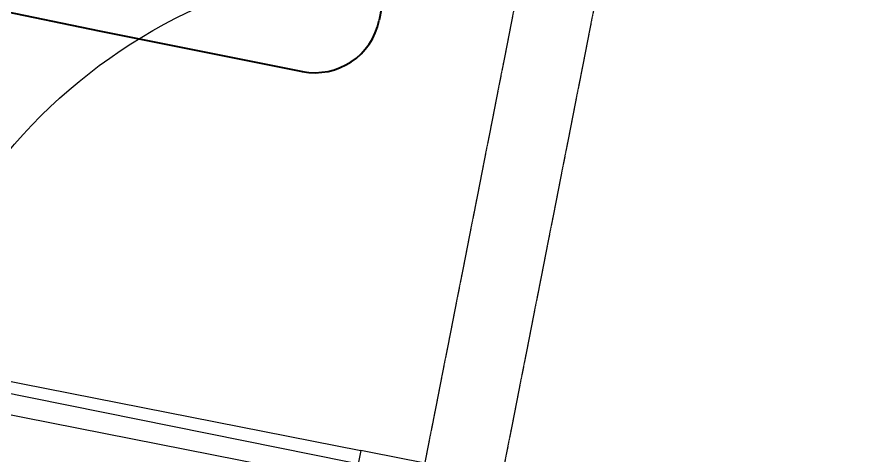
# Model space of a CAD drawing. Extents: x -678889171 to 586587, y -792238163 to 335485.
# Drawn here: x 58656 to 59959, y 41348 to 42021 of the extents above; entities that cross this region are included whole.
import ezdxf

# ---------------------------------------------------------------- set-up
doc = ezdxf.new("R2010")
doc.units = 0
doc.header["$MEASUREMENT"] = 0
doc.linetypes.add('XR-Typ22$0$XR-A-2ND-FLOOR$0$XR-A-TYP-2-4-5-6$0$XR-A-TYP-2-3-4-6-7-8-9-10$0$HIDDEN', pattern=[0.375, 0.25, -0.125])
doc.layers.get('0').update_dxf_attribs({"color": 8})
for name, color, linetype in [('powr wire', 4, 'Continuous'), ('XR-A-9TH-FLOOR$0$A-ANNO-SYMB', 252, 'Continuous'), ('XR-Typ22$0$XR-A-2ND-FLOOR$0$XR-A-TYP-2-4-5-6$0$XR-A-TYP-2-3-4-6-7-8-9-10$0$A-DOOR', 252, 'Continuous'), ('XR-Typ22$0$XR-A-2ND-FLOOR$0$XR-A-TYP-2-4-5-6$0$XR-A-TYP-2-3-4-6-7-8-9-10$0$A-FLOR-OVHD', 252, 'XR-Typ22$0$XR-A-2ND-FLOOR$0$XR-A-TYP-2-4-5-6$0$XR-A-TYP-2-3-4-6-7-8-9-10$0$HIDDEN')]:
    doc.layers.add(name, color=color, linetype=linetype)

# ---------------------------------------------------------------- blocks, each defined once
blk = doc.blocks.new('*U1093')
for p, q in [((710, 820), (710, 200)), ((760, 820), (760, 200)), ((-100, -20), (-100, 100)), ((-60, 100), (-100, 100)), ((-60, 100), (-60, 50)), ((760, 100), (760, 50)), ((760, 100), (800, 100)), ((800, -20), (800, 100)), ((-60, 50), (-50, 50)), ((-50, 50), (-50, -20)), ((750, 50), (750, -20)), ((760, 50), (750, 50)), ((-50, -20), (-100, -20)), ((750, -20), (800, -20))]:
    blk.add_line(p, q)
for points in [[(710, 820), (760, 820), (760, 920), (710, 920), (710, 833), (710, 920)], [(710, 200), (760, 200), (760, 100), (710, 100), (710, 187)]]:
    blk.add_lwpolyline(points, close=True)
blk.add_arc((760, 100), 820, 90, 180)
at = {"layer": 'XR-Typ22$0$XR-A-2ND-FLOOR$0$XR-A-TYP-2-4-5-6$0$XR-A-TYP-2-3-4-6-7-8-9-10$0$A-FLOR-OVHD'}
for p, q in [((-60, 100), (760, 100)), ((-50, -20), (750, -20))]:
    blk.add_line(p, q, dxfattribs=at)
blk = doc.blocks.new('XR-Typ22')
at = {"layer": 'XR-Typ22$0$XR-A-2ND-FLOOR$0$XR-A-TYP-2-4-5-6$0$XR-A-TYP-2-3-4-6-7-8-9-10$0$A-DOOR', "extrusion": (-7.82477e-07, -5.11358e-07, -1), "zscale": -1, "rotation": 281.1201371690964}
blk.add_blockref('*U1093', (-62316.6, 28493, 0), dxfattribs=at)

msp = doc.modelspace()

# ---------------------------------------------------------------- block references
at = {"layer": 'XR-A-9TH-FLOOR$0$A-ANNO-SYMB'}
msp.add_blockref('XR-Typ22', (-2800.4, 13522.1), dxfattribs=at)

# ---------------------------------------------------------------- next in the draw order: linework, layer by layer
at = {"color": 240, "true_color": 0xed1f24}
msp.add_line((57367.9, 41702.1, -1.9), (62449.3, 40677.6, 0), dxfattribs=at)
at = {"layer": 'powr wire', "color": 4, "lineweight": 40}
for p, q in [((56189.8, 42528.4, 0), (58782.2, 42000.3, 0)), ((59268.9, 42304.2, 0), (59211.2, 42016.3, -0.4)), ((58782.2, 42000.3, 0), (59093.5, 41937.9, -0.4))]:
    msp.add_line(p, q, dxfattribs=at)
at = {"layer": 'powr wire', "color": 4, "lineweight": 40, "extrusion": (0.00105, -0.001681, 0.999998)}
msp.add_arc((59113.1, 42036, -8.9), 100, 258.671, 348.671, dxfattribs=at)

doc.saveas('drawing.dxf')
